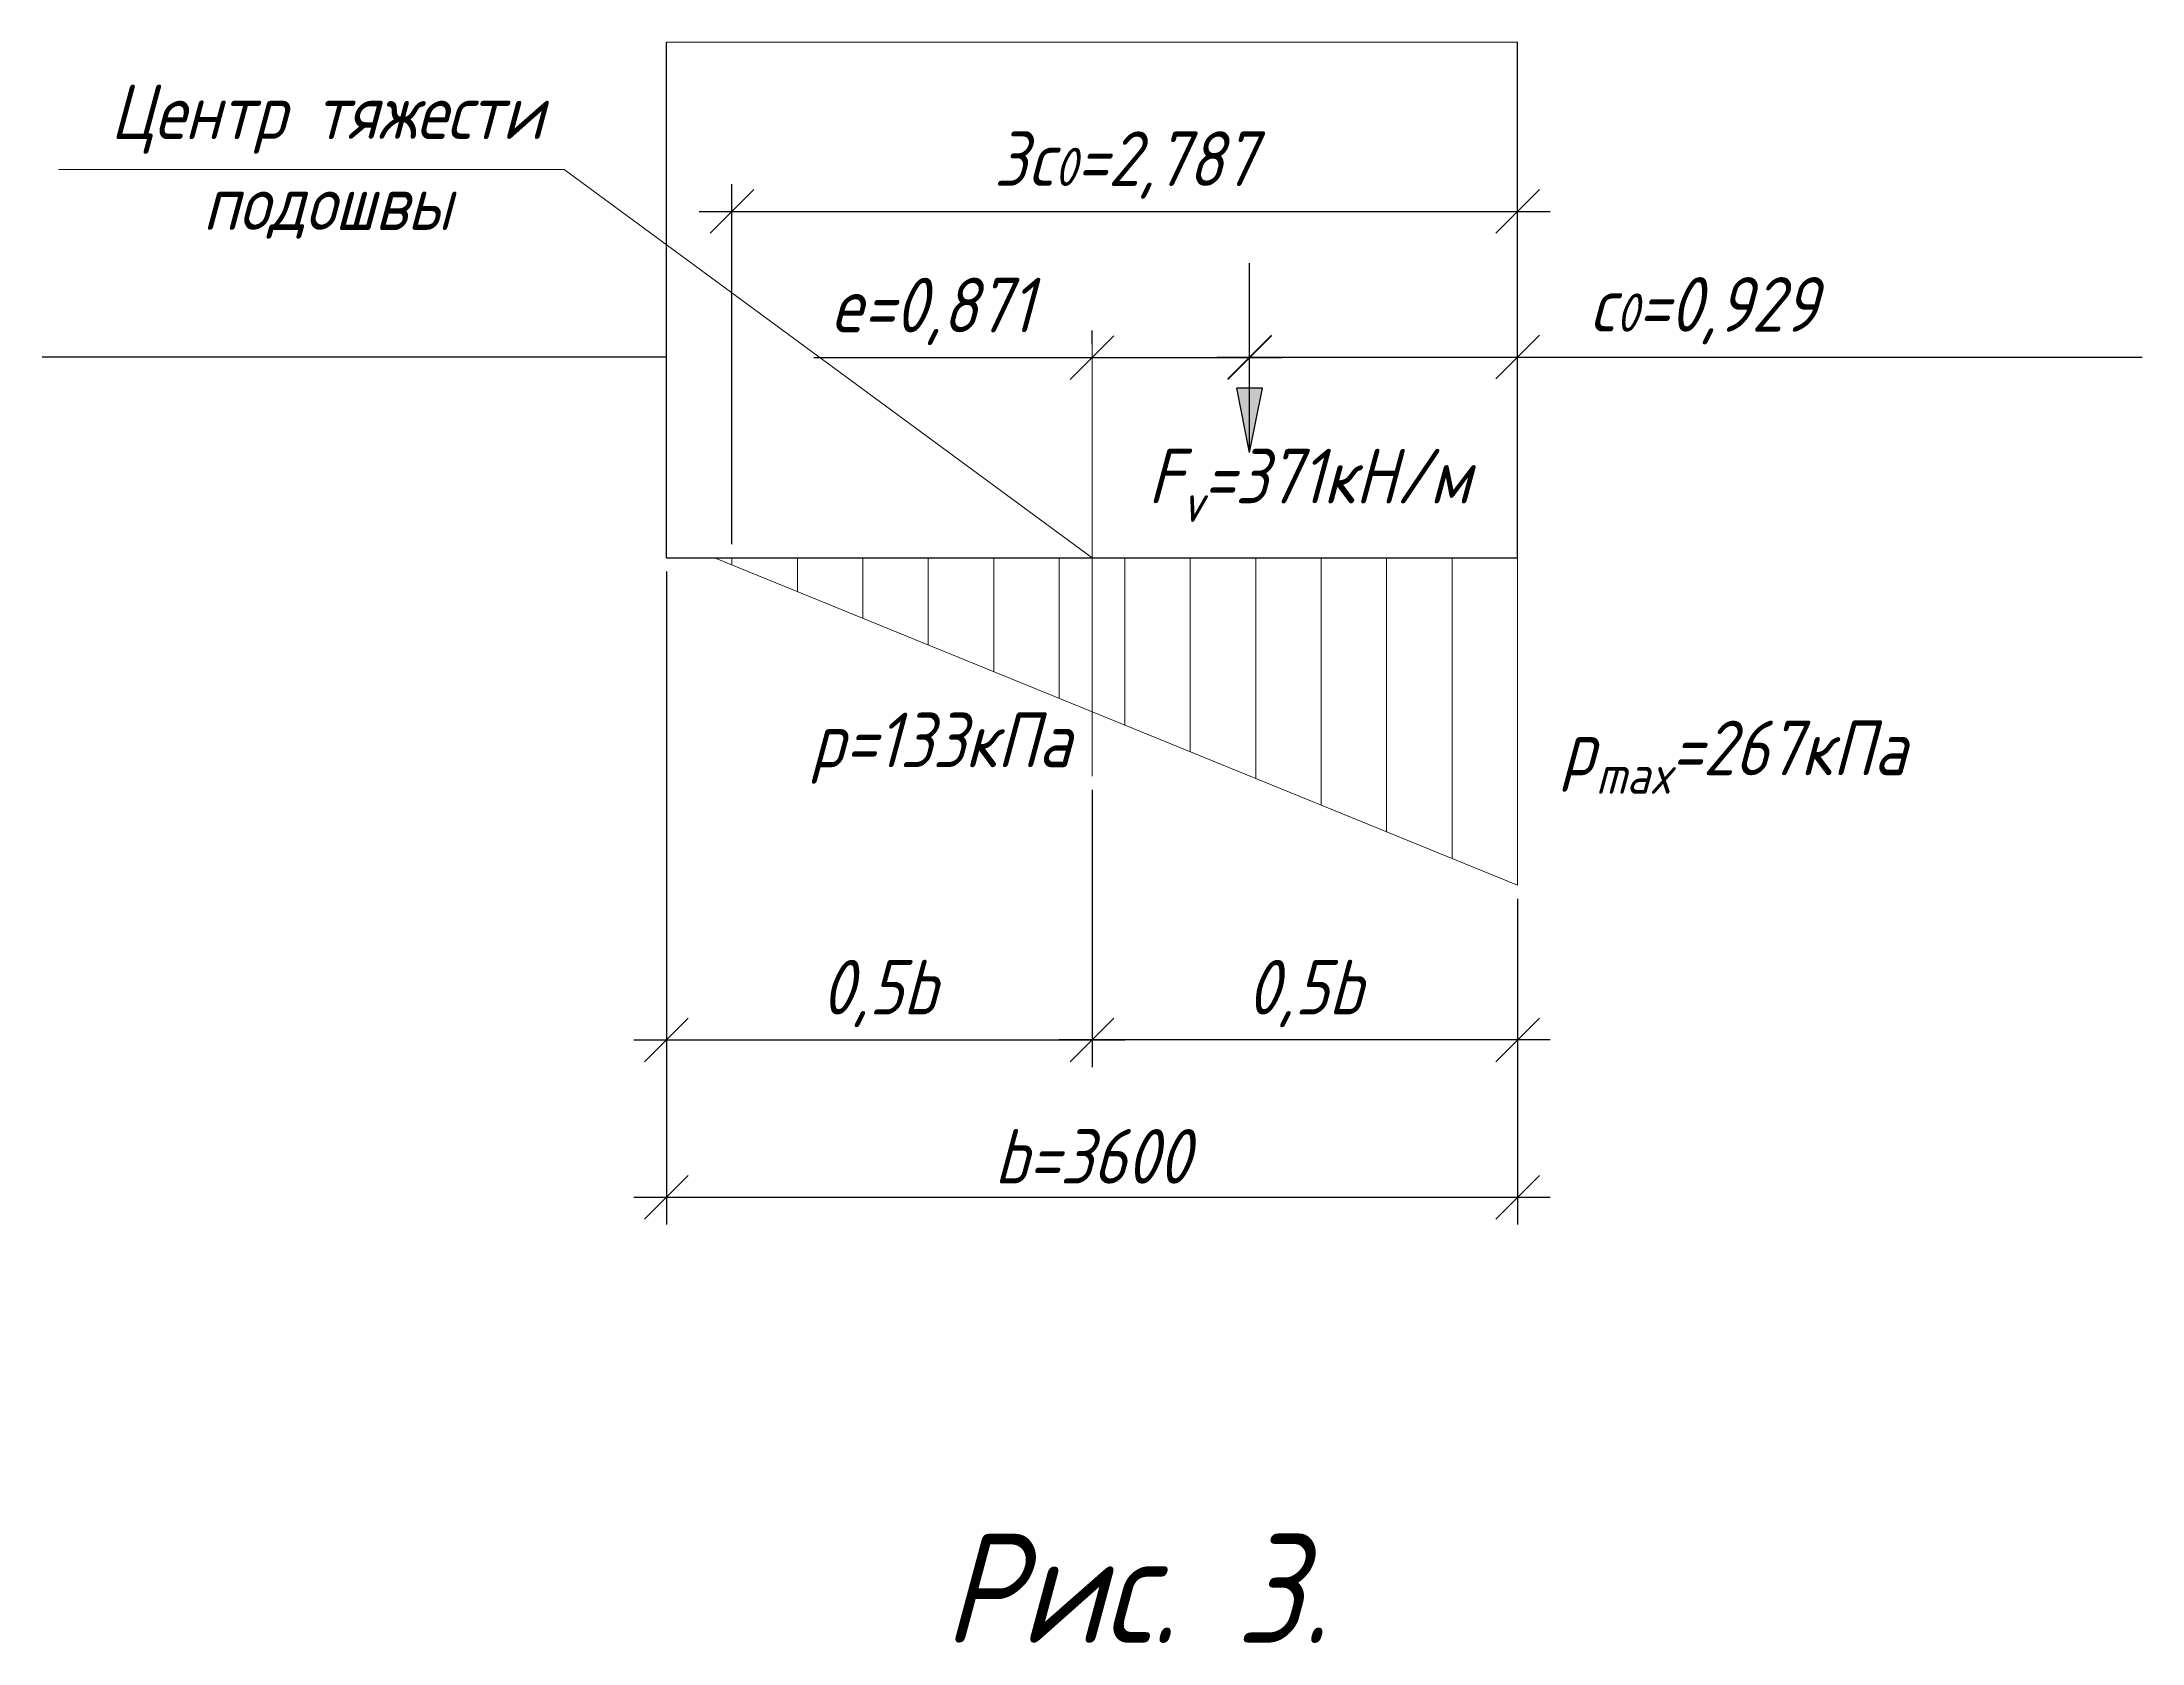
# Model space of a CAD drawing. Header units: millimetres. Extents: x -1004 to 900128, y -352756 to 107728.
# Drawn here: x 442213 to 451836, y -245982 to -238649 of the extents above; entities that cross this region are included whole.
import ezdxf

# ---------------------------------------------------------------- set-up
doc = ezdxf.new("R2010")
doc.units = ezdxf.units.MM
doc.linetypes.add('ACAD_ISO04W100', pattern=[30, 24, -3, 0, -3])
for name, color, linetype, lineweight in [('axles', 152, 'ACAD_ISO04W100', 20), ('basic', 95, 'Continuous', 30), ('size', 45, 'Continuous', 20), ('text', 13, 'Continuous', 20), ('thin', 153, 'Continuous', 18)]:
    doc.layers.add(name, color=color, linetype=linetype, lineweight=lineweight)
doc.styles.add('Structures', font='isocpeur.ttf', dxfattribs={"width": 0.85, "oblique": 15})
doc.styles.add('structures 5', font='isocpeur.ttf', dxfattribs={"width": 0.85, "oblique": 15, "height": 5})
doc.dimstyles.new('structures 3.5', dxfattribs={"dimtxt": 3.5, "dimasz": 2, "dimexe": 1.25, "dimexo": 0.625, "dimtad": 1, "dimtxsty": 'Structures', "dimblk": 'OBLIQUE', "dimcen": 2.5, "dimdle": 1.5, "dimadec": 0, "dimazin": 0, "dimtfac": 1, "dimtmove": 0, "dimatfit": 3, "dimfxl": 1, "dimarcsym": 0})

# ---------------------------------------------------------------- blocks, each defined once
blk = doc.blocks.new('_Oblique')
at = {"color": 0, "linetype": 'ByBlock', "lineweight": -2}
blk.add_line((-0.5, -0.5), (0.5, 0.5), dxfattribs=at)
blk = doc.blocks.new('*D928')
at = {"layer": 'Defpoints', "color": 0, "transparency": 16777216}
for p in [(445074.7, -241011.3), (447024.7, -242011.3), (447024.7, -243220)]:
    blk.add_point(p, dxfattribs=at)
at = {"layer": 'size', "color": 0, "lineweight": -2, "transparency": 16777216}
for p, q in [((445074.7, -241073.8), (445074.7, -243345)), ((447024.7, -242073.8), (447024.7, -243345)), ((444924.7, -243220), (447174.7, -243220))]:
    blk.add_line(p, q, dxfattribs=at)
at = {"layer": 'size', "color": 0, "lineweight": -2, "transparency": 16777216, "xscale": 200, "yscale": 200, "zscale": 200, "rotation": 180}
blk.add_blockref('_Oblique', (445074.7, -243220), dxfattribs=at)
at = {"layer": 'size', "color": 0, "lineweight": -2, "transparency": 16777216, "xscale": 200, "yscale": 200, "zscale": 200}
blk.add_blockref('_Oblique', (447024.7, -243220), dxfattribs=at)
at = {"layer": 'size', "color": 0, "transparency": 16777216, "insert": (446049.7, -243007.5), "char_height": 250, "attachment_point": 5, "style": 'Structures'}
blk.add_mtext('0,5b', dxfattribs=at)
blk = doc.blocks.new('*D929')
at = {"layer": 'Defpoints', "color": 0, "transparency": 16777216}
for p in [(447024.7, -242011.3), (448974.7, -242511.3), (447024.7, -243220)]:
    blk.add_point(p, dxfattribs=at)
at = {"layer": 'size', "color": 0, "lineweight": -2, "transparency": 16777216}
for p, q in [((447024.7, -242073.8), (447024.7, -243345)), ((448974.7, -242573.8), (448974.7, -243345)), ((449124.7, -243220), (446874.7, -243220))]:
    blk.add_line(p, q, dxfattribs=at)
at = {"layer": 'size', "color": 0, "lineweight": -2, "transparency": 16777216, "xscale": 200, "yscale": 200, "zscale": 200, "rotation": 180}
blk.add_blockref('_Oblique', (447024.7, -243220), dxfattribs=at)
at = {"layer": 'size', "color": 0, "lineweight": -2, "transparency": 16777216, "xscale": 200, "yscale": 200, "zscale": 200}
blk.add_blockref('_Oblique', (448974.7, -243220), dxfattribs=at)
at = {"layer": 'size', "color": 0, "transparency": 16777216, "insert": (447999.7, -243007.5), "char_height": 250, "attachment_point": 5, "style": 'Structures'}
blk.add_mtext('0,5b', dxfattribs=at)
blk = doc.blocks.new('*D930')
at = {"layer": 'Defpoints', "color": 0, "transparency": 16777216}
for p in [(445074.7, -241011.3), (448974.7, -242511.3), (448974.7, -243940.7)]:
    blk.add_point(p, dxfattribs=at)
at = {"layer": 'size', "color": 0, "lineweight": -2, "transparency": 16777216}
for p, q in [((445074.7, -241073.8), (445074.7, -244065.7)), ((448974.7, -242573.8), (448974.7, -244065.7)), ((444924.7, -243940.7), (449124.7, -243940.7))]:
    blk.add_line(p, q, dxfattribs=at)
at = {"layer": 'size', "color": 0, "lineweight": -2, "transparency": 16777216, "xscale": 200, "yscale": 200, "zscale": 200, "rotation": 180}
blk.add_blockref('_Oblique', (445074.7, -243940.7), dxfattribs=at)
at = {"layer": 'size', "color": 0, "lineweight": -2, "transparency": 16777216, "xscale": 200, "yscale": 200, "zscale": 200}
blk.add_blockref('_Oblique', (448974.7, -243940.7), dxfattribs=at)
at = {"layer": 'size', "color": 0, "transparency": 16777216, "insert": (447024.7, -243753.2), "char_height": 250, "attachment_point": 5, "style": 'Structures'}
blk.add_mtext('b=3600', dxfattribs=at)
blk = doc.blocks.new('*D931')
at = {"layer": 'Defpoints', "color": 0, "transparency": 16777216}
for p in [(447024.7, -240095.3), (447024.7, -240095.3), (447746.7, -240095.3)]:
    blk.add_point(p, dxfattribs=at)
at = {"layer": 'size', "color": 0, "lineweight": -2, "transparency": 16777216}
for p, q in [((447024.7, -240032.8), (447024.7, -239970.3)), ((447746.7, -240032.8), (447746.7, -239970.3)), ((447024.7, -240095.3), (445750.8, -240095.3)), ((447896.7, -240095.3), (447024.7, -240095.3))]:
    blk.add_line(p, q, dxfattribs=at)
at = {"layer": 'size', "color": 0, "lineweight": -2, "transparency": 16777216, "xscale": 200, "yscale": 200, "zscale": 200, "rotation": 180}
blk.add_blockref('_Oblique', (447024.7, -240095.3), dxfattribs=at)
at = {"layer": 'size', "color": 0, "lineweight": -2, "transparency": 16777216, "xscale": 200, "yscale": 200, "zscale": 200}
blk.add_blockref('_Oblique', (447746.7, -240095.3), dxfattribs=at)
at = {"layer": 'size', "color": 0, "transparency": 16777216, "insert": (446287.8, -239882.8), "char_height": 250, "attachment_point": 5, "style": 'Structures'}
blk.add_mtext('e=0,871', dxfattribs=at)
blk = doc.blocks.new('*D932')
at = {"layer": 'Defpoints', "color": 0, "transparency": 16777216}
for p in [(447746.7, -240095.3), (448974.7, -240092.1), (448974.7, -240092.1)]:
    blk.add_point(p, dxfattribs=at)
at = {"layer": 'size', "color": 0, "lineweight": -2, "transparency": 16777216}
for p, q in [((447746.7, -240032.8), (447746.7, -239967.1)), ((448974.7, -240029.6), (448974.7, -239967.1)), ((447596.7, -240092.1), (448974.7, -240092.1)), ((448974.7, -240092.1), (450471.5, -240092.1))]:
    blk.add_line(p, q, dxfattribs=at)
at = {"layer": 'size', "color": 0, "lineweight": -2, "transparency": 16777216, "xscale": 200, "yscale": 200, "zscale": 200, "rotation": 180}
blk.add_blockref('_Oblique', (447746.7, -240092.1), dxfattribs=at)
at = {"layer": 'size', "color": 0, "lineweight": -2, "transparency": 16777216, "xscale": 200, "yscale": 200, "zscale": 200}
blk.add_blockref('_Oblique', (448974.7, -240092.1), dxfattribs=at)
at = {"layer": 'size', "color": 0, "transparency": 16777216, "insert": (449823.1, -239879.6), "char_height": 350, "attachment_point": 5, "style": 'Structures'}
blk.add_mtext('{\\H0.71429x;c\\H0.7x;\\S^ 0;\\H1.42857x;=0,929}', dxfattribs=at)
blk = doc.blocks.new('*D933')
at = {"layer": 'Defpoints', "color": 0, "transparency": 16777216}
for p in [(448974.7, -239424.8), (448974.7, -240092.1), (445374.7, -241011.3)]:
    blk.add_point(p, dxfattribs=at)
at = {"layer": 'size', "color": 0, "lineweight": -2, "transparency": 16777216}
for p, q in [((445374.7, -240948.8), (445374.7, -239299.8)), ((448974.7, -240029.6), (448974.7, -239299.8)), ((445224.7, -239424.8), (449124.7, -239424.8))]:
    blk.add_line(p, q, dxfattribs=at)
at = {"layer": 'size', "color": 0, "lineweight": -2, "transparency": 16777216, "xscale": 200, "yscale": 200, "zscale": 200, "rotation": 180}
blk.add_blockref('_Oblique', (445374.7, -239424.8), dxfattribs=at)
at = {"layer": 'size', "color": 0, "lineweight": -2, "transparency": 16777216, "xscale": 200, "yscale": 200, "zscale": 200}
blk.add_blockref('_Oblique', (448974.7, -239424.8), dxfattribs=at)
at = {"layer": 'size', "color": 0, "transparency": 16777216, "insert": (447174.7, -239212.3), "char_height": 350, "attachment_point": 5, "style": 'Structures'}
blk.add_mtext('{\\H0.71429x;3c\\H0.7x;\\S^ 0;\\H1.42857x;=2,787}', dxfattribs=at)

msp = doc.modelspace()

# ---------------------------------------------------------------- hatches: boundary and pattern name
at = {"layer": 'basic'}
h = msp.add_hatch(color=256, dxfattribs=at)
h.dxf.hatch_style = 1
h.paths.add_polyline_path([(447805.432, -240233.893), (447746.7, -240233.893), (447746.7, -240528.549)])
h.paths.add_polyline_path([(447746.7, -240233.893), (447687.968, -240233.893), (447746.7, -240528.549)])

# ---------------------------------------------------------------- linework, layer by layer
at = {"layer": 'axles', "ltscale": 0.1}
msp.add_line((447024.7, -242011.314), (447024.7, -239983.197), dxfattribs=at)
at = {"layer": 'basic'}
for p, q in [((445074.7, -241011.314), (445074.7, -238648.736)), ((448974.7, -241011.314), (448974.7, -238648.736)), ((447746.7, -240528.549), (447746.7, -239662.016)), ((445074.7, -240092.092), (442213.417, -240092.092)), ((448974.7, -240092.092), (451835.983, -240092.092)), ((447805.432, -240233.893), (447687.968, -240233.893)), ((447746.7, -240528.549), (447687.968, -240233.893)), ((447746.7, -240528.549), (447805.432, -240233.893)), ((445074.7, -241011.314), (448974.7, -241011.314))]:
    msp.add_line(p, q, dxfattribs=at)
for points in [[(445074.7, -240092.092), (442213.417, -240092.092)], [(448974.7, -240092.092), (451835.983, -240092.092)]]:
    msp.add_lwpolyline(points, dxfattribs=at)
at = {"layer": 'thin'}
for p, q in [((442289.25, -239232.059), (444605.884, -239232.059)), ((444605.884, -239232.059), (447024.7, -241011.314)), ((448974.7, -242511.314), (445294.7, -241011.314)), ((445374.7, -241011.314), (445374.7, -241043.923)), ((445674.7, -241011.314), (445674.7, -241166.206)), ((445974.7, -241011.314), (445974.7, -241288.488)), ((446274.7, -241011.314), (446274.7, -241410.771)), ((446574.7, -241011.314), (446574.7, -241533.053)), ((446874.7, -241011.314), (446874.7, -241655.336)), ((447174.7, -241011.314), (447174.7, -241777.619)), ((447474.7, -241011.314), (447474.7, -241899.901)), ((447774.7, -241011.314), (447774.7, -242022.184)), ((448074.7, -241011.314), (448074.7, -242144.466)), ((448374.7, -241011.314), (448374.7, -242266.749)), ((448674.7, -241011.314), (448674.7, -242389.032)), ((448974.7, -241011.314), (448974.7, -242511.314))]:
    msp.add_line(p, q, dxfattribs=at)
msp.add_lwpolyline([(445074.7, -238648.736), (448974.7, -238648.736)], dxfattribs=at)

# ---------------------------------------------------------------- texts
at = {"layer": 'text', "attachment_point": 5, "style": 'structures 5'}
for s, insert, char_height, width in [('\\A1;Центр тяжести подошвы', (443520.037, -239196.379), 250, 2558.84936), ('\\A1;F{\\H0.7x;\\S^ v;}=371кН/м', (448020.376, -240679.564), 250, 1992.91099), ('\\A1;p=133кПа', (446331.323, -241883.582), 250, 1273.24932), ('\\A1;p{\\H0.7x;\\S^ max;}=267кПа', (449965.399, -241924.966), 250, 1724.15503), ('Рис. 3.', (447226.276, -245732.442), 500, 2515.89751)]:
    msp.add_mtext(s, dxfattribs=dict(at, insert=insert, char_height=char_height, width=width))

# ---------------------------------------------------------------- dimensions: what is measured, and where the dimension line sits
at = {"layer": 'size'}
for base, p1, text, picture, middle in [((448974.7, -239424.765), (445374.7, -241011.314), '{\\H0.71429x;3c\\H0.7x;\\S^ 0;\\H1.42857x;=2,787}', '*D933', (447174.7, -239212.264)), ((448974.7, -240092.092), (447746.7, -240095.283), '{\\H0.71429x;c\\H0.7x;\\S^ 0;\\H1.42857x;=0,929}', '*D932', (449823.119, -239879.591))]:
    dim = msp.add_linear_dim(base=base, p1=p1, p2=(448974.7, -240092.092), text=text, dimstyle='structures 3.5', dxfattribs=at)
    dim.commit()
    dim.dimension.update_dxf_attribs({"geometry": picture, "text_midpoint": middle})
for base, p1, p2, text, picture, middle in [((447024.7, -240095.283), (447746.7, -240095.283), (447024.7, -240095.283), 'e=0,871', '*D931', (446287.769, -239882.783)), ((447024.7, -243220.026), (445074.7, -241011.314), (447024.7, -242011.314), '0,5b', '*D928', (446049.7, -243007.526)), ((448974.7, -243940.694), (445074.7, -241011.314), (448974.7, -242511.314), 'b=3600', '*D930', (447024.7, -243753.194))]:
    dim = msp.add_linear_dim(base=base, p1=p1, p2=p2, text=text, dimstyle='structures 3.5', override={"dimtxt": 2.5}, dxfattribs=at)
    dim.commit()
    dim.dimension.update_dxf_attribs({"geometry": picture, "text_midpoint": middle})
dim = msp.add_linear_dim(base=(447024.7, -243220.026), p1=(448974.7, -242511.314), p2=(447024.7, -242011.314), angle=180, text='0,5b', dimstyle='structures 3.5', override={"dimtxt": 2.5}, dxfattribs=at)
dim.commit()
dim.dimension.update_dxf_attribs({"geometry": '*D929', "text_midpoint": (447999.7, -243007.526)})

doc.saveas('drawing.dxf')
